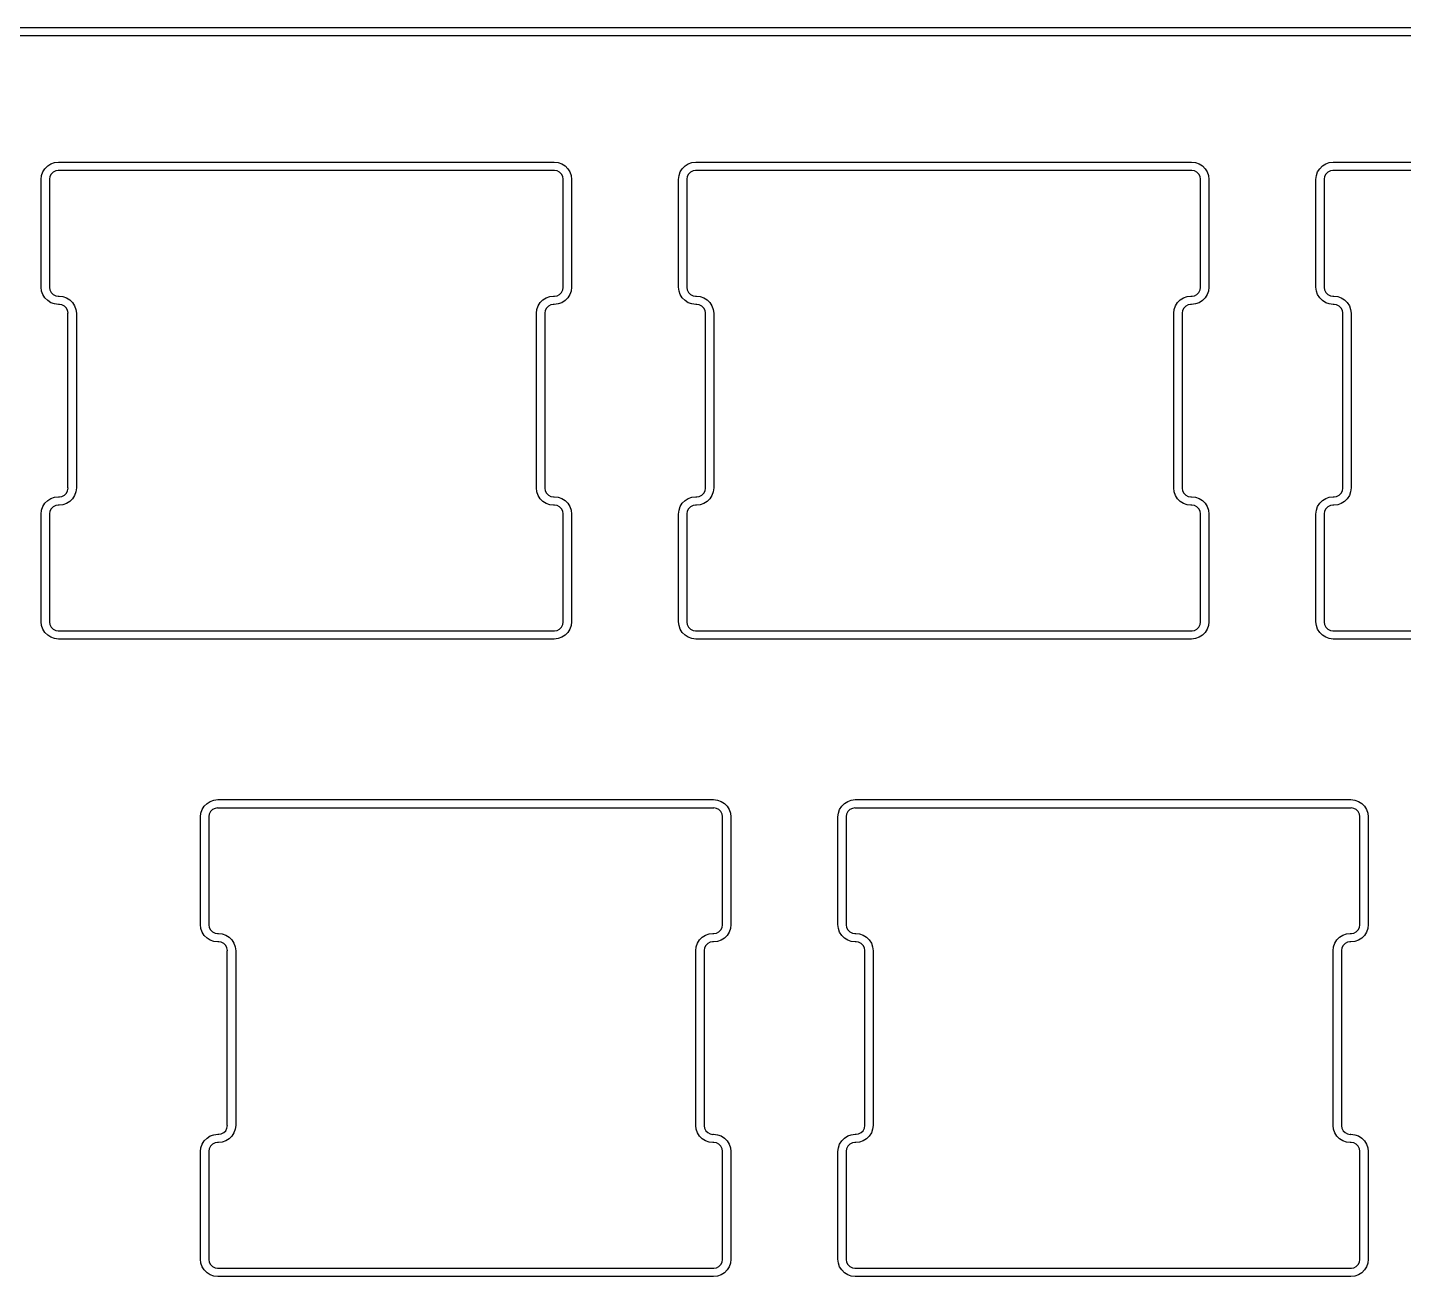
# Model space of a CAD drawing. Extents: x 1.19 to 10.6, y -5.73 to -2.38.
# Drawn here: x 2.193 to 3.812, y -3.952 to -2.482 of the extents above; entities that cross this region are included whole.
import ezdxf

# ---------------------------------------------------------------- set-up
doc = ezdxf.new("R2010")
doc.units = 0
doc.header["$MEASUREMENT"] = 0
doc.layers.add('BLACK', color=7, linetype='CONTINUOUS')

msp = doc.modelspace()

# ---------------------------------------------------------------- linework, layer by layer
at = {"layer": 'BLACK', "linetype": 'CONTINUOUS'}
for p, q in [((1.59252, -2.48209), (10.1988, -2.48209)), ((10.1988, -2.49193), (1.59252, -2.49193)), ((2.20917, -2.65632), (2.21067, -2.65203)), ((2.21067, -2.65203), (2.21308, -2.64819)), ((2.21308, -2.64819), (2.2163, -2.64497)), ((2.2163, -2.64497), (2.22014, -2.64256)), ((2.22039, -2.65462), (2.21889, -2.65756)), ((2.22014, -2.64256), (2.22443, -2.64106)), ((2.22273, -2.65228), (2.22039, -2.65462)), ((2.22567, -2.65078), (2.22273, -2.65228)), ((2.22443, -2.64106), (2.22894, -2.64055)), ((2.22851, -2.65033), (2.22567, -2.65078)), ((2.22894, -2.65039), (2.22851, -2.65033)), ((2.22894, -2.64055), (2.22894, -2.64055)), ((2.22894, -2.64055), (2.8124, -2.64055)), ((2.8124, -2.65039), (2.22894, -2.65039)), ((2.8124, -2.64055), (2.81691, -2.64106)), ((2.81271, -2.65031), (2.8124, -2.65039)), ((2.81567, -2.65078), (2.81271, -2.65031)), ((2.81861, -2.65228), (2.81567, -2.65078)), ((2.81691, -2.64106), (2.8212, -2.64256)), ((2.82095, -2.65462), (2.81861, -2.65228)), ((2.82245, -2.65756), (2.82095, -2.65462)), ((2.8212, -2.64256), (2.82504, -2.64497)), ((2.82504, -2.64497), (2.82825, -2.64819)), ((2.82825, -2.64819), (2.83067, -2.65203)), ((2.83067, -2.65203), (2.83217, -2.65632)), ((2.95917, -2.65632), (2.96067, -2.65203)), ((2.96067, -2.65203), (2.96308, -2.64819)), ((2.96308, -2.64819), (2.9663, -2.64497)), ((2.9663, -2.64497), (2.97014, -2.64256)), ((2.97039, -2.65462), (2.96889, -2.65756)), ((2.97014, -2.64256), (2.97443, -2.64106)), ((2.97273, -2.65228), (2.97039, -2.65462)), ((2.97567, -2.65078), (2.97273, -2.65228)), ((2.97443, -2.64106), (2.97894, -2.64055)), ((2.97851, -2.65033), (2.97567, -2.65078)), ((2.97894, -2.65039), (2.97851, -2.65033)), ((2.97894, -2.64055), (2.97894, -2.64055)), ((2.97894, -2.64055), (3.5624, -2.64055)), ((3.5624, -2.65039), (2.97894, -2.65039)), ((3.5624, -2.64055), (3.56691, -2.64106)), ((3.56271, -2.65031), (3.5624, -2.65039)), ((3.56567, -2.65078), (3.56271, -2.65031)), ((3.56861, -2.65228), (3.56567, -2.65078)), ((3.56691, -2.64106), (3.5712, -2.64256)), ((3.57095, -2.65462), (3.56861, -2.65228)), ((3.57245, -2.65756), (3.57095, -2.65462)), ((3.5712, -2.64256), (3.57504, -2.64497)), ((3.57504, -2.64497), (3.57825, -2.64819)), ((3.57825, -2.64819), (3.58067, -2.65203)), ((3.58067, -2.65203), (3.58217, -2.65632)), ((3.70917, -2.65632), (3.71067, -2.65203)), ((3.71067, -2.65203), (3.71308, -2.64819)), ((3.71308, -2.64819), (3.7163, -2.64497)), ((3.7163, -2.64497), (3.72014, -2.64256)), ((3.72039, -2.65462), (3.71889, -2.65756)), ((3.72014, -2.64256), (3.72443, -2.64106)), ((3.72273, -2.65228), (3.72039, -2.65462)), ((3.72567, -2.65078), (3.72273, -2.65228)), ((3.72443, -2.64106), (3.72894, -2.64055)), ((3.72851, -2.65033), (3.72567, -2.65078)), ((3.72894, -2.65039), (3.72851, -2.65033)), ((3.72894, -2.64055), (3.72894, -2.64055)), ((3.72894, -2.64055), (4.3124, -2.64055)), ((4.3124, -2.65039), (3.72894, -2.65039)), ((2.20866, -2.66083), (2.20917, -2.65632)), ((2.20866, -2.7876), (2.20866, -2.66083)), ((2.20866, -2.66083), (2.20866, -2.66083)), ((2.21889, -2.65756), (2.21842, -2.66052)), ((2.21842, -2.66052), (2.2185, -2.66083)), ((2.2185, -2.66083), (2.2185, -2.66083)), ((2.2185, -2.66083), (2.2185, -2.7876)), ((2.8229, -2.6604), (2.82245, -2.65756)), ((2.82283, -2.66083), (2.8229, -2.6604)), ((2.82283, -2.7876), (2.82283, -2.66083)), ((2.83217, -2.65632), (2.83268, -2.66083)), ((2.83268, -2.66083), (2.83268, -2.66083)), ((2.83268, -2.66083), (2.83268, -2.7876)), ((2.95866, -2.66083), (2.95917, -2.65632)), ((2.95866, -2.7876), (2.95866, -2.66083)), ((2.95866, -2.66083), (2.95866, -2.66083)), ((2.96889, -2.65756), (2.96842, -2.66052)), ((2.96842, -2.66052), (2.9685, -2.66083)), ((2.9685, -2.66083), (2.9685, -2.66083)), ((2.9685, -2.66083), (2.9685, -2.7876)), ((3.5729, -2.6604), (3.57245, -2.65756)), ((3.57283, -2.66083), (3.5729, -2.6604)), ((3.57283, -2.7876), (3.57283, -2.66083)), ((3.58217, -2.65632), (3.58268, -2.66083)), ((3.58268, -2.66083), (3.58268, -2.66083)), ((3.58268, -2.66083), (3.58268, -2.7876)), ((3.70866, -2.66083), (3.70917, -2.65632)), ((3.70866, -2.7876), (3.70866, -2.66083)), ((3.70866, -2.66083), (3.70866, -2.66083)), ((3.71889, -2.65756), (3.71842, -2.66052)), ((3.71842, -2.66052), (3.7185, -2.66083)), ((3.7185, -2.66083), (3.7185, -2.66083)), ((3.7185, -2.66083), (3.7185, -2.7876)), ((2.20917, -2.79211), (2.20866, -2.7876)), ((2.20866, -2.7876), (2.20866, -2.7876)), ((2.21067, -2.7964), (2.20917, -2.79211)), ((2.21308, -2.80024), (2.21067, -2.7964)), ((2.2163, -2.80345), (2.21308, -2.80024)), ((2.2185, -2.7876), (2.21844, -2.78803)), ((2.21844, -2.78803), (2.21889, -2.79086)), ((2.21889, -2.79086), (2.22039, -2.79381)), ((2.22039, -2.79381), (2.22273, -2.79614)), ((2.22273, -2.79614), (2.22567, -2.79764)), ((2.22567, -2.79764), (2.22863, -2.79811)), ((2.22863, -2.79811), (2.22894, -2.79803)), ((2.22894, -2.79803), (2.22972, -2.79803)), ((2.22972, -2.79803), (2.23424, -2.79854)), ((2.23424, -2.79854), (2.23852, -2.80004)), ((2.23852, -2.80004), (2.24237, -2.80246)), ((2.79897, -2.80246), (2.80282, -2.80004)), ((2.80282, -2.80004), (2.8071, -2.79854)), ((2.8071, -2.79854), (2.81161, -2.79803)), ((2.81161, -2.79803), (2.81161, -2.79803)), ((2.81161, -2.79803), (2.8124, -2.79803)), ((2.8124, -2.79803), (2.81283, -2.79809)), ((2.81283, -2.79809), (2.81567, -2.79764)), ((2.81567, -2.79764), (2.81861, -2.79614)), ((2.81861, -2.79614), (2.82095, -2.79381)), ((2.82095, -2.79381), (2.82245, -2.79086)), ((2.82245, -2.79086), (2.82292, -2.7879)), ((2.82292, -2.7879), (2.82283, -2.7876)), ((2.82825, -2.80024), (2.82504, -2.80345)), ((2.83067, -2.7964), (2.82825, -2.80024)), ((2.83217, -2.79211), (2.83067, -2.7964)), ((2.83268, -2.7876), (2.83217, -2.79211)), ((2.95917, -2.79211), (2.95866, -2.7876)), ((2.95866, -2.7876), (2.95866, -2.7876)), ((2.96067, -2.7964), (2.95917, -2.79211)), ((2.96308, -2.80024), (2.96067, -2.7964)), ((2.9663, -2.80345), (2.96308, -2.80024)), ((2.9685, -2.7876), (2.96844, -2.78803)), ((2.96844, -2.78803), (2.96889, -2.79086)), ((2.96889, -2.79086), (2.97039, -2.79381)), ((2.97039, -2.79381), (2.97273, -2.79614)), ((2.97273, -2.79614), (2.97567, -2.79764)), ((2.97567, -2.79764), (2.97863, -2.79811)), ((2.97863, -2.79811), (2.97894, -2.79803)), ((2.97894, -2.79803), (2.97972, -2.79803)), ((2.97972, -2.79803), (2.98424, -2.79854)), ((2.98424, -2.79854), (2.98852, -2.80004)), ((2.98852, -2.80004), (2.99237, -2.80246)), ((3.54897, -2.80246), (3.55282, -2.80004)), ((3.55282, -2.80004), (3.5571, -2.79854)), ((3.5571, -2.79854), (3.56161, -2.79803)), ((3.56161, -2.79803), (3.56161, -2.79803)), ((3.56161, -2.79803), (3.5624, -2.79803)), ((3.5624, -2.79803), (3.56283, -2.79809)), ((3.56283, -2.79809), (3.56567, -2.79764)), ((3.56567, -2.79764), (3.56861, -2.79614)), ((3.56861, -2.79614), (3.57095, -2.79381)), ((3.57095, -2.79381), (3.57245, -2.79086)), ((3.57245, -2.79086), (3.57292, -2.7879)), ((3.57292, -2.7879), (3.57283, -2.7876)), ((3.57825, -2.80024), (3.57504, -2.80345)), ((3.58067, -2.7964), (3.57825, -2.80024)), ((3.58217, -2.79211), (3.58067, -2.7964)), ((3.58268, -2.7876), (3.58217, -2.79211)), ((3.70917, -2.79211), (3.70866, -2.7876)), ((3.70866, -2.7876), (3.70866, -2.7876)), ((3.71067, -2.7964), (3.70917, -2.79211)), ((3.71308, -2.80024), (3.71067, -2.7964)), ((3.7163, -2.80345), (3.71308, -2.80024)), ((3.7185, -2.7876), (3.71844, -2.78803)), ((3.71844, -2.78803), (3.71889, -2.79086)), ((3.71889, -2.79086), (3.72039, -2.79381)), ((3.72039, -2.79381), (3.72273, -2.79614)), ((3.72273, -2.79614), (3.72567, -2.79764)), ((3.72567, -2.79764), (3.72863, -2.79811)), ((3.72863, -2.79811), (3.72894, -2.79803)), ((3.72894, -2.79803), (3.72972, -2.79803)), ((3.72972, -2.79803), (3.73424, -2.79854)), ((3.73424, -2.79854), (3.73852, -2.80004)), ((3.73852, -2.80004), (3.74237, -2.80246)), ((2.22014, -2.80587), (2.2163, -2.80345)), ((2.22443, -2.80737), (2.22014, -2.80587)), ((2.22894, -2.80787), (2.22443, -2.80737)), ((2.22972, -2.80787), (2.22894, -2.80787)), ((2.23003, -2.80779), (2.22972, -2.80787)), ((2.23299, -2.80826), (2.23003, -2.80779)), ((2.23593, -2.80976), (2.23299, -2.80826)), ((2.23827, -2.8121), (2.23593, -2.80976)), ((2.23977, -2.81504), (2.23827, -2.8121)), ((2.24022, -2.81788), (2.23977, -2.81504)), ((2.24237, -2.80246), (2.24558, -2.80567)), ((2.24558, -2.80567), (2.24799, -2.80951)), ((2.24799, -2.80951), (2.24949, -2.8138)), ((2.24949, -2.8138), (2.25, -2.81831)), ((2.79134, -2.81831), (2.79185, -2.8138)), ((2.79185, -2.8138), (2.79335, -2.80951)), ((2.79335, -2.80951), (2.79576, -2.80567)), ((2.79576, -2.80567), (2.79897, -2.80246)), ((2.80157, -2.81504), (2.8011, -2.818)), ((2.80307, -2.8121), (2.80157, -2.81504)), ((2.80541, -2.80976), (2.80307, -2.8121)), ((2.80835, -2.80826), (2.80541, -2.80976)), ((2.81119, -2.80781), (2.80835, -2.80826)), ((2.81161, -2.80787), (2.81119, -2.80781)), ((2.8124, -2.80787), (2.81161, -2.80787)), ((2.81691, -2.80737), (2.8124, -2.80787)), ((2.8124, -2.80787), (2.8124, -2.80787)), ((2.8212, -2.80587), (2.81691, -2.80737)), ((2.82504, -2.80345), (2.8212, -2.80587)), ((2.97014, -2.80587), (2.9663, -2.80345)), ((2.97443, -2.80737), (2.97014, -2.80587)), ((2.97894, -2.80787), (2.97443, -2.80737)), ((2.97972, -2.80787), (2.97894, -2.80787)), ((2.98003, -2.80779), (2.97972, -2.80787)), ((2.98299, -2.80826), (2.98003, -2.80779)), ((2.98593, -2.80976), (2.98299, -2.80826)), ((2.98827, -2.8121), (2.98593, -2.80976)), ((2.98977, -2.81504), (2.98827, -2.8121)), ((2.99022, -2.81788), (2.98977, -2.81504)), ((2.99237, -2.80246), (2.99558, -2.80567)), ((2.99558, -2.80567), (2.99799, -2.80951)), ((2.99799, -2.80951), (2.99949, -2.8138)), ((2.99949, -2.8138), (3, -2.81831)), ((3.54134, -2.81831), (3.54185, -2.8138)), ((3.54185, -2.8138), (3.54335, -2.80951)), ((3.54335, -2.80951), (3.54576, -2.80567)), ((3.54576, -2.80567), (3.54897, -2.80246)), ((3.55157, -2.81504), (3.5511, -2.818)), ((3.55307, -2.8121), (3.55157, -2.81504)), ((3.55541, -2.80976), (3.55307, -2.8121)), ((3.55835, -2.80826), (3.55541, -2.80976)), ((3.56119, -2.80781), (3.55835, -2.80826)), ((3.56161, -2.80787), (3.56119, -2.80781)), ((3.5624, -2.80787), (3.56161, -2.80787)), ((3.56691, -2.80737), (3.5624, -2.80787)), ((3.5624, -2.80787), (3.5624, -2.80787)), ((3.5712, -2.80587), (3.56691, -2.80737)), ((3.57504, -2.80345), (3.5712, -2.80587)), ((3.72014, -2.80587), (3.7163, -2.80345)), ((3.72443, -2.80737), (3.72014, -2.80587)), ((3.72894, -2.80787), (3.72443, -2.80737)), ((3.72972, -2.80787), (3.72894, -2.80787)), ((3.73003, -2.80779), (3.72972, -2.80787)), ((3.73299, -2.80826), (3.73003, -2.80779)), ((3.73593, -2.80976), (3.73299, -2.80826)), ((3.73827, -2.8121), (3.73593, -2.80976)), ((3.73977, -2.81504), (3.73827, -2.8121)), ((3.74022, -2.81788), (3.73977, -2.81504)), ((3.74237, -2.80246), (3.74558, -2.80567)), ((3.74558, -2.80567), (3.74799, -2.80951)), ((3.74799, -2.80951), (3.74949, -2.8138)), ((3.74949, -2.8138), (3.75, -2.81831)), ((2.24016, -2.81831), (2.24022, -2.81788)), ((2.24016, -3.02382), (2.24016, -2.81831)), ((2.25, -2.81831), (2.25, -2.81831)), ((2.25, -2.81831), (2.25, -3.02382)), ((2.79134, -3.02382), (2.79134, -2.81831)), ((2.79134, -2.81831), (2.79134, -2.81831)), ((2.8011, -2.818), (2.80118, -2.81831)), ((2.80118, -2.81831), (2.80118, -2.81831)), ((2.80118, -2.81831), (2.80118, -3.02382)), ((2.99016, -2.81831), (2.99022, -2.81788)), ((2.99016, -3.02382), (2.99016, -2.81831)), ((3, -2.81831), (3, -2.81831)), ((3, -2.81831), (3, -3.02382)), ((3.54134, -3.02382), (3.54134, -2.81831)), ((3.54134, -2.81831), (3.54134, -2.81831)), ((3.5511, -2.818), (3.55118, -2.81831)), ((3.55118, -2.81831), (3.55118, -2.81831)), ((3.55118, -2.81831), (3.55118, -3.02382)), ((3.74016, -2.81831), (3.74022, -2.81788)), ((3.74016, -3.02382), (3.74016, -2.81831)), ((3.75, -2.81831), (3.75, -2.81831)), ((3.75, -2.81831), (3.75, -3.02382)), ((2.23827, -3.03003), (2.23977, -3.02708)), ((2.23977, -3.02708), (2.24024, -3.02412)), ((2.24024, -3.02412), (2.24016, -3.02382)), ((2.25, -3.02382), (2.24949, -3.02833)), ((2.79185, -3.02833), (2.79134, -3.02382)), ((2.79134, -3.02382), (2.79134, -3.02382)), ((2.80118, -3.02382), (2.80112, -3.02425)), ((2.80112, -3.02425), (2.80157, -3.02708)), ((2.80157, -3.02708), (2.80307, -3.03003)), ((2.98827, -3.03003), (2.98977, -3.02708)), ((2.98977, -3.02708), (2.99024, -3.02412)), ((2.99024, -3.02412), (2.99016, -3.02382)), ((3, -3.02382), (2.99949, -3.02833)), ((3.54185, -3.02833), (3.54134, -3.02382)), ((3.54134, -3.02382), (3.54134, -3.02382)), ((3.55118, -3.02382), (3.55112, -3.02425)), ((3.55112, -3.02425), (3.55157, -3.02708)), ((3.55157, -3.02708), (3.55307, -3.03003)), ((3.73827, -3.03003), (3.73977, -3.02708)), ((3.73977, -3.02708), (3.74024, -3.02412)), ((3.74024, -3.02412), (3.74016, -3.02382)), ((3.75, -3.02382), (3.74949, -3.02833)), ((2.21067, -3.04573), (2.21308, -3.04189)), ((2.21308, -3.04189), (2.2163, -3.03868)), ((2.2163, -3.03868), (2.22014, -3.03626)), ((2.22014, -3.03626), (2.22443, -3.03476)), ((2.22443, -3.03476), (2.22894, -3.03425)), ((2.22894, -3.03425), (2.22894, -3.03425)), ((2.22894, -3.03425), (2.22972, -3.03425)), ((2.22972, -3.03425), (2.23015, -3.03431)), ((2.23424, -3.04359), (2.22972, -3.04409)), ((2.23015, -3.03431), (2.23299, -3.03387)), ((2.23299, -3.03387), (2.23593, -3.03236)), ((2.23852, -3.04209), (2.23424, -3.04359)), ((2.23593, -3.03236), (2.23827, -3.03003)), ((2.24237, -3.03967), (2.23852, -3.04209)), ((2.24558, -3.03646), (2.24237, -3.03967)), ((2.24799, -3.03262), (2.24558, -3.03646)), ((2.24949, -3.02833), (2.24799, -3.03262)), ((2.79335, -3.03262), (2.79185, -3.02833)), ((2.79576, -3.03646), (2.79335, -3.03262)), ((2.79897, -3.03967), (2.79576, -3.03646)), ((2.80282, -3.04209), (2.79897, -3.03967)), ((2.8071, -3.04359), (2.80282, -3.04209)), ((2.80307, -3.03003), (2.80541, -3.03236)), ((2.80541, -3.03236), (2.80835, -3.03387)), ((2.81161, -3.04409), (2.8071, -3.04359)), ((2.80835, -3.03387), (2.81131, -3.03433)), ((2.81131, -3.03433), (2.81161, -3.03425)), ((2.81161, -3.03425), (2.8124, -3.03425)), ((2.8124, -3.03425), (2.81691, -3.03476)), ((2.81691, -3.03476), (2.8212, -3.03626)), ((2.8212, -3.03626), (2.82504, -3.03868)), ((2.82504, -3.03868), (2.82825, -3.04189)), ((2.82825, -3.04189), (2.83067, -3.04573)), ((2.96067, -3.04573), (2.96308, -3.04189)), ((2.96308, -3.04189), (2.9663, -3.03868)), ((2.9663, -3.03868), (2.97014, -3.03626)), ((2.97014, -3.03626), (2.97443, -3.03476)), ((2.97443, -3.03476), (2.97894, -3.03425)), ((2.97894, -3.03425), (2.97894, -3.03425)), ((2.97894, -3.03425), (2.97972, -3.03425)), ((2.97972, -3.03425), (2.98015, -3.03431)), ((2.98424, -3.04359), (2.97972, -3.04409)), ((2.98015, -3.03431), (2.98299, -3.03387)), ((2.98299, -3.03387), (2.98593, -3.03236)), ((2.98852, -3.04209), (2.98424, -3.04359)), ((2.98593, -3.03236), (2.98827, -3.03003)), ((2.99237, -3.03967), (2.98852, -3.04209)), ((2.99558, -3.03646), (2.99237, -3.03967)), ((2.99799, -3.03262), (2.99558, -3.03646)), ((2.99949, -3.02833), (2.99799, -3.03262)), ((3.54335, -3.03262), (3.54185, -3.02833)), ((3.54576, -3.03646), (3.54335, -3.03262)), ((3.54897, -3.03967), (3.54576, -3.03646)), ((3.55282, -3.04209), (3.54897, -3.03967)), ((3.5571, -3.04359), (3.55282, -3.04209)), ((3.55307, -3.03003), (3.55541, -3.03236)), ((3.55541, -3.03236), (3.55835, -3.03387)), ((3.56161, -3.04409), (3.5571, -3.04359)), ((3.55835, -3.03387), (3.56131, -3.03433)), ((3.56131, -3.03433), (3.56161, -3.03425)), ((3.56161, -3.03425), (3.5624, -3.03425)), ((3.5624, -3.03425), (3.56691, -3.03476)), ((3.56691, -3.03476), (3.5712, -3.03626)), ((3.5712, -3.03626), (3.57504, -3.03868)), ((3.57504, -3.03868), (3.57825, -3.04189)), ((3.57825, -3.04189), (3.58067, -3.04573)), ((3.71067, -3.04573), (3.71308, -3.04189)), ((3.71308, -3.04189), (3.7163, -3.03868)), ((3.7163, -3.03868), (3.72014, -3.03626)), ((3.72014, -3.03626), (3.72443, -3.03476)), ((3.72443, -3.03476), (3.72894, -3.03425)), ((3.72894, -3.03425), (3.72894, -3.03425)), ((3.72894, -3.03425), (3.72972, -3.03425)), ((3.72972, -3.03425), (3.73015, -3.03431)), ((3.73424, -3.04359), (3.72972, -3.04409)), ((3.73015, -3.03431), (3.73299, -3.03387)), ((3.73299, -3.03387), (3.73593, -3.03236)), ((3.73852, -3.04209), (3.73424, -3.04359)), ((3.73593, -3.03236), (3.73827, -3.03003)), ((3.74237, -3.03967), (3.73852, -3.04209)), ((3.74558, -3.03646), (3.74237, -3.03967)), ((3.74799, -3.03262), (3.74558, -3.03646)), ((3.74949, -3.02833), (3.74799, -3.03262)), ((2.20866, -3.05453), (2.20917, -3.05002)), ((2.20866, -3.1813), (2.20866, -3.05453)), ((2.20866, -3.05453), (2.20866, -3.05453)), ((2.20917, -3.05002), (2.21067, -3.04573)), ((2.21889, -3.05126), (2.21842, -3.05422)), ((2.21842, -3.05422), (2.2185, -3.05453)), ((2.2185, -3.05453), (2.2185, -3.05453)), ((2.2185, -3.05453), (2.2185, -3.1813)), ((2.22039, -3.04832), (2.21889, -3.05126)), ((2.22273, -3.04598), (2.22039, -3.04832)), ((2.22567, -3.04448), (2.22273, -3.04598)), ((2.22851, -3.04403), (2.22567, -3.04448)), ((2.22894, -3.04409), (2.22851, -3.04403)), ((2.22972, -3.04409), (2.22894, -3.04409)), ((2.22972, -3.04409), (2.22972, -3.04409)), ((2.8124, -3.04409), (2.81161, -3.04409)), ((2.81271, -3.04401), (2.8124, -3.04409)), ((2.81567, -3.04448), (2.81271, -3.04401)), ((2.81861, -3.04598), (2.81567, -3.04448)), ((2.82095, -3.04832), (2.81861, -3.04598)), ((2.82245, -3.05126), (2.82095, -3.04832)), ((2.8229, -3.0541), (2.82245, -3.05126)), ((2.82283, -3.05453), (2.8229, -3.0541)), ((2.82283, -3.1813), (2.82283, -3.05453)), ((2.83067, -3.04573), (2.83217, -3.05002)), ((2.83217, -3.05002), (2.83268, -3.05453)), ((2.83268, -3.05453), (2.83268, -3.05453)), ((2.83268, -3.05453), (2.83268, -3.1813)), ((2.95866, -3.05453), (2.95917, -3.05002)), ((2.95866, -3.1813), (2.95866, -3.05453)), ((2.95866, -3.05453), (2.95866, -3.05453)), ((2.95917, -3.05002), (2.96067, -3.04573)), ((2.96889, -3.05126), (2.96842, -3.05422)), ((2.96842, -3.05422), (2.9685, -3.05453)), ((2.9685, -3.05453), (2.9685, -3.05453)), ((2.9685, -3.05453), (2.9685, -3.1813)), ((2.97039, -3.04832), (2.96889, -3.05126)), ((2.97273, -3.04598), (2.97039, -3.04832)), ((2.97567, -3.04448), (2.97273, -3.04598)), ((2.97851, -3.04403), (2.97567, -3.04448)), ((2.97894, -3.04409), (2.97851, -3.04403)), ((2.97972, -3.04409), (2.97894, -3.04409)), ((2.97972, -3.04409), (2.97972, -3.04409)), ((3.5624, -3.04409), (3.56161, -3.04409)), ((3.56271, -3.04401), (3.5624, -3.04409)), ((3.56567, -3.04448), (3.56271, -3.04401)), ((3.56861, -3.04598), (3.56567, -3.04448)), ((3.57095, -3.04832), (3.56861, -3.04598)), ((3.57245, -3.05126), (3.57095, -3.04832)), ((3.5729, -3.0541), (3.57245, -3.05126)), ((3.57283, -3.05453), (3.5729, -3.0541)), ((3.57283, -3.1813), (3.57283, -3.05453)), ((3.58067, -3.04573), (3.58217, -3.05002)), ((3.58217, -3.05002), (3.58268, -3.05453)), ((3.58268, -3.05453), (3.58268, -3.05453)), ((3.58268, -3.05453), (3.58268, -3.1813)), ((3.70866, -3.05453), (3.70917, -3.05002)), ((3.70866, -3.1813), (3.70866, -3.05453)), ((3.70866, -3.05453), (3.70866, -3.05453)), ((3.70917, -3.05002), (3.71067, -3.04573)), ((3.71889, -3.05126), (3.71842, -3.05422)), ((3.71842, -3.05422), (3.7185, -3.05453)), ((3.7185, -3.05453), (3.7185, -3.05453)), ((3.7185, -3.05453), (3.7185, -3.1813)), ((3.72039, -3.04832), (3.71889, -3.05126)), ((3.72273, -3.04598), (3.72039, -3.04832)), ((3.72567, -3.04448), (3.72273, -3.04598)), ((3.72851, -3.04403), (3.72567, -3.04448)), ((3.72894, -3.04409), (3.72851, -3.04403)), ((3.72972, -3.04409), (3.72894, -3.04409)), ((3.72972, -3.04409), (3.72972, -3.04409)), ((2.20917, -3.18581), (2.20866, -3.1813)), ((2.20866, -3.1813), (2.20866, -3.1813)), ((2.21067, -3.1901), (2.20917, -3.18581)), ((2.2185, -3.1813), (2.21844, -3.18173)), ((2.21844, -3.18173), (2.21889, -3.18456)), ((2.21889, -3.18456), (2.22039, -3.18751)), ((2.22039, -3.18751), (2.22273, -3.18985)), ((2.81861, -3.18984), (2.82095, -3.18751)), ((2.82095, -3.18751), (2.82245, -3.18456)), ((2.82245, -3.18456), (2.82292, -3.1816)), ((2.82292, -3.1816), (2.82283, -3.1813)), ((2.83217, -3.18581), (2.83067, -3.1901)), ((2.83268, -3.1813), (2.83217, -3.18581)), ((2.95917, -3.18581), (2.95866, -3.1813)), ((2.95866, -3.1813), (2.95866, -3.1813)), ((2.96067, -3.1901), (2.95917, -3.18581)), ((2.9685, -3.1813), (2.96844, -3.18173)), ((2.96844, -3.18173), (2.96889, -3.18456)), ((2.96889, -3.18456), (2.97039, -3.18751)), ((2.97039, -3.18751), (2.97273, -3.18985)), ((3.56861, -3.18984), (3.57095, -3.18751)), ((3.57095, -3.18751), (3.57245, -3.18456)), ((3.57245, -3.18456), (3.57292, -3.1816)), ((3.57292, -3.1816), (3.57283, -3.1813)), ((3.58217, -3.18581), (3.58067, -3.1901)), ((3.58268, -3.1813), (3.58217, -3.18581)), ((3.70917, -3.18581), (3.70866, -3.1813)), ((3.70866, -3.1813), (3.70866, -3.1813)), ((3.71067, -3.1901), (3.70917, -3.18581)), ((3.7185, -3.1813), (3.71844, -3.18173)), ((3.71844, -3.18173), (3.71889, -3.18456)), ((3.71889, -3.18456), (3.72039, -3.18751)), ((3.72039, -3.18751), (3.72273, -3.18985)), ((2.21308, -3.19394), (2.21067, -3.1901)), ((2.2163, -3.19715), (2.21308, -3.19394)), ((2.22014, -3.19957), (2.2163, -3.19715)), ((2.22443, -3.20107), (2.22014, -3.19957)), ((2.22273, -3.18985), (2.22567, -3.19135)), ((2.22894, -3.20157), (2.22443, -3.20107)), ((2.22567, -3.19135), (2.22863, -3.19181)), ((2.22863, -3.19181), (2.22894, -3.19173)), ((2.22894, -3.19173), (2.8124, -3.19173)), ((2.8124, -3.20157), (2.22894, -3.20157)), ((2.8124, -3.19173), (2.81283, -3.19179)), ((2.81691, -3.20107), (2.8124, -3.20157)), ((2.8124, -3.20157), (2.8124, -3.20157)), ((2.81283, -3.19179), (2.81567, -3.19135)), ((2.81567, -3.19135), (2.81861, -3.18984)), ((2.8212, -3.19957), (2.81691, -3.20107)), ((2.82504, -3.19715), (2.8212, -3.19957)), ((2.82825, -3.19394), (2.82504, -3.19715)), ((2.83067, -3.1901), (2.82825, -3.19394)), ((2.96308, -3.19394), (2.96067, -3.1901)), ((2.9663, -3.19715), (2.96308, -3.19394)), ((2.97014, -3.19957), (2.9663, -3.19715)), ((2.97443, -3.20107), (2.97014, -3.19957)), ((2.97273, -3.18985), (2.97567, -3.19135)), ((2.97894, -3.20157), (2.97443, -3.20107)), ((2.97567, -3.19135), (2.97863, -3.19181)), ((2.97863, -3.19181), (2.97894, -3.19173)), ((2.97894, -3.19173), (3.5624, -3.19173)), ((3.5624, -3.20157), (2.97894, -3.20157)), ((3.5624, -3.19173), (3.56283, -3.19179)), ((3.56691, -3.20107), (3.5624, -3.20157)), ((3.5624, -3.20157), (3.5624, -3.20157)), ((3.56283, -3.19179), (3.56567, -3.19135)), ((3.56567, -3.19135), (3.56861, -3.18984)), ((3.5712, -3.19957), (3.56691, -3.20107)), ((3.57504, -3.19715), (3.5712, -3.19957)), ((3.57825, -3.19394), (3.57504, -3.19715)), ((3.58067, -3.1901), (3.57825, -3.19394)), ((3.71308, -3.19394), (3.71067, -3.1901)), ((3.7163, -3.19715), (3.71308, -3.19394)), ((3.72014, -3.19957), (3.7163, -3.19715)), ((3.72443, -3.20107), (3.72014, -3.19957)), ((3.72273, -3.18985), (3.72567, -3.19135)), ((3.72894, -3.20157), (3.72443, -3.20107)), ((3.72567, -3.19135), (3.72863, -3.19181)), ((3.72863, -3.19181), (3.72894, -3.19173)), ((3.72894, -3.19173), (4.3124, -3.19173)), ((4.3124, -3.20157), (3.72894, -3.20157)), ((2.39817, -3.40203), (2.40058, -3.39819)), ((2.40058, -3.39819), (2.4038, -3.39497)), ((2.4038, -3.39497), (2.40764, -3.39256)), ((2.40764, -3.39256), (2.41193, -3.39106)), ((2.41193, -3.39106), (2.41644, -3.39055)), ((2.41644, -3.39055), (2.41644, -3.39055)), ((2.41644, -3.39055), (2.9999, -3.39055)), ((2.9999, -3.39055), (3.00441, -3.39106)), ((3.00441, -3.39106), (3.0087, -3.39256)), ((3.0087, -3.39256), (3.01254, -3.39497)), ((3.01254, -3.39497), (3.01575, -3.39819)), ((3.01575, -3.39819), (3.01817, -3.40203)), ((3.14817, -3.40203), (3.15058, -3.39819)), ((3.15058, -3.39819), (3.1538, -3.39497)), ((3.1538, -3.39497), (3.15764, -3.39256)), ((3.15764, -3.39256), (3.16193, -3.39106)), ((3.16193, -3.39106), (3.16644, -3.39055)), ((3.16644, -3.39055), (3.16644, -3.39055)), ((3.16644, -3.39055), (3.7499, -3.39055)), ((3.7499, -3.39055), (3.75441, -3.39106)), ((3.75441, -3.39106), (3.7587, -3.39256)), ((3.7587, -3.39256), (3.76254, -3.39497)), ((3.76254, -3.39497), (3.76575, -3.39819)), ((3.76575, -3.39819), (3.76817, -3.40203)), ((2.39616, -3.41083), (2.39667, -3.40632)), ((2.39616, -3.5376), (2.39616, -3.41083)), ((2.39616, -3.41083), (2.39616, -3.41083)), ((2.39667, -3.40632), (2.39817, -3.40203)), ((2.40639, -3.40756), (2.40592, -3.41052)), ((2.40592, -3.41052), (2.406, -3.41083)), ((2.406, -3.41083), (2.406, -3.41083)), ((2.406, -3.41083), (2.406, -3.5376)), ((2.40789, -3.40462), (2.40639, -3.40756)), ((2.41023, -3.40228), (2.40789, -3.40462)), ((2.41317, -3.40078), (2.41023, -3.40228)), ((2.41601, -3.40033), (2.41317, -3.40078)), ((2.41644, -3.40039), (2.41601, -3.40033)), ((2.9999, -3.40039), (2.41644, -3.40039)), ((3.00021, -3.40031), (2.9999, -3.40039)), ((3.00317, -3.40078), (3.00021, -3.40031)), ((3.00611, -3.40228), (3.00317, -3.40078)), ((3.00845, -3.40462), (3.00611, -3.40228)), ((3.00995, -3.40756), (3.00845, -3.40462)), ((3.0104, -3.4104), (3.00995, -3.40756)), ((3.01033, -3.41083), (3.0104, -3.4104)), ((3.01033, -3.5376), (3.01033, -3.41083)), ((3.01817, -3.40203), (3.01967, -3.40632)), ((3.01967, -3.40632), (3.02018, -3.41083)), ((3.02018, -3.41083), (3.02018, -3.41083)), ((3.02018, -3.41083), (3.02018, -3.5376)), ((3.14616, -3.41083), (3.14667, -3.40632)), ((3.14616, -3.5376), (3.14616, -3.41083)), ((3.14616, -3.41083), (3.14616, -3.41083)), ((3.14667, -3.40632), (3.14817, -3.40203)), ((3.15639, -3.40756), (3.15592, -3.41052)), ((3.15592, -3.41052), (3.156, -3.41083)), ((3.156, -3.41083), (3.156, -3.41083)), ((3.156, -3.41083), (3.156, -3.5376)), ((3.15789, -3.40462), (3.15639, -3.40756)), ((3.16023, -3.40228), (3.15789, -3.40462)), ((3.16317, -3.40078), (3.16023, -3.40228)), ((3.16601, -3.40033), (3.16317, -3.40078)), ((3.16644, -3.40039), (3.16601, -3.40033)), ((3.7499, -3.40039), (3.16644, -3.40039)), ((3.75021, -3.40031), (3.7499, -3.40039)), ((3.75317, -3.40078), (3.75021, -3.40031)), ((3.75611, -3.40228), (3.75317, -3.40078)), ((3.75845, -3.40462), (3.75611, -3.40228)), ((3.75995, -3.40756), (3.75845, -3.40462)), ((3.7604, -3.4104), (3.75995, -3.40756)), ((3.76033, -3.41083), (3.7604, -3.4104)), ((3.76033, -3.5376), (3.76033, -3.41083)), ((3.76817, -3.40203), (3.76967, -3.40632)), ((3.76967, -3.40632), (3.77018, -3.41083)), ((3.77018, -3.41083), (3.77018, -3.41083)), ((3.77018, -3.41083), (3.77018, -3.5376)), ((2.39667, -3.54211), (2.39616, -3.5376)), ((2.39616, -3.5376), (2.39616, -3.5376)), ((2.39817, -3.5464), (2.39667, -3.54211)), ((2.406, -3.5376), (2.40594, -3.53803)), ((2.40594, -3.53803), (2.40639, -3.54086)), ((2.40639, -3.54086), (2.40789, -3.54381)), ((2.40789, -3.54381), (2.41023, -3.54614)), ((3.00611, -3.54614), (3.00845, -3.54381)), ((3.00845, -3.54381), (3.00995, -3.54086)), ((3.00995, -3.54086), (3.01042, -3.5379)), ((3.01042, -3.5379), (3.01033, -3.5376)), ((3.01967, -3.54211), (3.01817, -3.5464)), ((3.02018, -3.5376), (3.01967, -3.54211)), ((3.14667, -3.54211), (3.14616, -3.5376)), ((3.14616, -3.5376), (3.14616, -3.5376)), ((3.14817, -3.5464), (3.14667, -3.54211)), ((3.156, -3.5376), (3.15594, -3.53803)), ((3.15594, -3.53803), (3.15639, -3.54086)), ((3.15639, -3.54086), (3.15789, -3.54381)), ((3.15789, -3.54381), (3.16023, -3.54614)), ((3.75611, -3.54614), (3.75845, -3.54381)), ((3.75845, -3.54381), (3.75995, -3.54086)), ((3.75995, -3.54086), (3.76042, -3.5379)), ((3.76042, -3.5379), (3.76033, -3.5376)), ((3.76967, -3.54211), (3.76817, -3.5464)), ((3.77018, -3.5376), (3.76967, -3.54211)), ((2.40058, -3.55024), (2.39817, -3.5464)), ((2.4038, -3.55345), (2.40058, -3.55024)), ((2.40764, -3.55587), (2.4038, -3.55345)), ((2.41193, -3.55737), (2.40764, -3.55587)), ((2.41023, -3.54614), (2.41317, -3.54764)), ((2.41644, -3.55787), (2.41193, -3.55737)), ((2.41317, -3.54764), (2.41613, -3.54811)), ((2.41613, -3.54811), (2.41644, -3.54803)), ((2.41644, -3.54803), (2.41722, -3.54803)), ((2.41722, -3.55787), (2.41644, -3.55787)), ((2.41722, -3.54803), (2.42174, -3.54854)), ((2.41753, -3.55779), (2.41722, -3.55787)), ((2.42049, -3.55826), (2.41753, -3.55779)), ((2.42343, -3.55976), (2.42049, -3.55826)), ((2.42174, -3.54854), (2.42602, -3.55004)), ((2.42577, -3.5621), (2.42343, -3.55976)), ((2.42727, -3.56504), (2.42577, -3.5621)), ((2.42602, -3.55004), (2.42987, -3.55246)), ((2.42987, -3.55246), (2.43308, -3.55567)), ((2.43308, -3.55567), (2.43549, -3.55951)), ((2.43549, -3.55951), (2.43699, -3.5638)), ((2.97935, -3.5638), (2.98085, -3.55951)), ((2.98085, -3.55951), (2.98326, -3.55567)), ((2.98326, -3.55567), (2.98647, -3.55246)), ((2.98647, -3.55246), (2.99032, -3.55004)), ((2.99057, -3.5621), (2.98907, -3.56504)), ((2.99032, -3.55004), (2.9946, -3.54854)), ((2.99291, -3.55976), (2.99057, -3.5621)), ((2.99585, -3.55826), (2.99291, -3.55976)), ((2.9946, -3.54854), (2.99911, -3.54803)), ((2.99869, -3.55781), (2.99585, -3.55826)), ((2.99911, -3.55787), (2.99869, -3.55781)), ((2.99911, -3.54803), (2.99911, -3.54803)), ((2.99911, -3.54803), (2.9999, -3.54803)), ((2.9999, -3.55787), (2.99911, -3.55787)), ((2.9999, -3.54803), (3.00033, -3.54809)), ((3.00441, -3.55737), (2.9999, -3.55787)), ((2.9999, -3.55787), (2.9999, -3.55787)), ((3.00033, -3.54809), (3.00317, -3.54764)), ((3.00317, -3.54764), (3.00611, -3.54614)), ((3.0087, -3.55587), (3.00441, -3.55737)), ((3.01254, -3.55345), (3.0087, -3.55587)), ((3.01575, -3.55024), (3.01254, -3.55345)), ((3.01817, -3.5464), (3.01575, -3.55024)), ((3.15058, -3.55024), (3.14817, -3.5464)), ((3.1538, -3.55345), (3.15058, -3.55024)), ((3.15764, -3.55587), (3.1538, -3.55345)), ((3.16193, -3.55737), (3.15764, -3.55587)), ((3.16023, -3.54614), (3.16317, -3.54764)), ((3.16644, -3.55787), (3.16193, -3.55737)), ((3.16317, -3.54764), (3.16613, -3.54811)), ((3.16613, -3.54811), (3.16644, -3.54803)), ((3.16644, -3.54803), (3.16722, -3.54803)), ((3.16722, -3.55787), (3.16644, -3.55787)), ((3.16722, -3.54803), (3.17174, -3.54854)), ((3.16753, -3.55779), (3.16722, -3.55787)), ((3.17049, -3.55826), (3.16753, -3.55779)), ((3.17343, -3.55976), (3.17049, -3.55826)), ((3.17174, -3.54854), (3.17602, -3.55004)), ((3.17577, -3.5621), (3.17343, -3.55976)), ((3.17727, -3.56504), (3.17577, -3.5621)), ((3.17602, -3.55004), (3.17987, -3.55246)), ((3.17987, -3.55246), (3.18308, -3.55567)), ((3.18308, -3.55567), (3.18549, -3.55951)), ((3.18549, -3.55951), (3.18699, -3.5638)), ((3.72935, -3.5638), (3.73085, -3.55951)), ((3.73085, -3.55951), (3.73326, -3.55567)), ((3.73326, -3.55567), (3.73647, -3.55246)), ((3.73647, -3.55246), (3.74032, -3.55004)), ((3.74057, -3.5621), (3.73907, -3.56504)), ((3.74032, -3.55004), (3.7446, -3.54854)), ((3.74291, -3.55976), (3.74057, -3.5621)), ((3.74585, -3.55826), (3.74291, -3.55976)), ((3.7446, -3.54854), (3.74911, -3.54803)), ((3.74869, -3.55781), (3.74585, -3.55826)), ((3.74911, -3.55787), (3.74869, -3.55781)), ((3.74911, -3.54803), (3.74911, -3.54803)), ((3.74911, -3.54803), (3.7499, -3.54803)), ((3.7499, -3.55787), (3.74911, -3.55787)), ((3.7499, -3.54803), (3.75033, -3.54809)), ((3.75441, -3.55737), (3.7499, -3.55787)), ((3.7499, -3.55787), (3.7499, -3.55787)), ((3.75033, -3.54809), (3.75317, -3.54764)), ((3.75317, -3.54764), (3.75611, -3.54614)), ((3.7587, -3.55587), (3.75441, -3.55737)), ((3.76254, -3.55345), (3.7587, -3.55587)), ((3.76575, -3.55024), (3.76254, -3.55345)), ((3.76817, -3.5464), (3.76575, -3.55024)), ((2.42772, -3.56788), (2.42727, -3.56504)), ((2.42766, -3.56831), (2.42772, -3.56788)), ((2.42766, -3.77382), (2.42766, -3.56831)), ((2.43699, -3.5638), (2.4375, -3.56831)), ((2.4375, -3.56831), (2.4375, -3.56831)), ((2.4375, -3.56831), (2.4375, -3.77382)), ((2.97884, -3.56831), (2.97935, -3.5638)), ((2.97884, -3.77382), (2.97884, -3.56831)), ((2.97884, -3.56831), (2.97884, -3.56831)), ((2.98907, -3.56504), (2.9886, -3.568)), ((2.9886, -3.568), (2.98868, -3.56831)), ((2.98868, -3.56831), (2.98868, -3.56831)), ((2.98868, -3.56831), (2.98868, -3.77382)), ((3.17772, -3.56788), (3.17727, -3.56504)), ((3.17766, -3.56831), (3.17772, -3.56788)), ((3.17766, -3.77382), (3.17766, -3.56831)), ((3.18699, -3.5638), (3.1875, -3.56831)), ((3.1875, -3.56831), (3.1875, -3.56831)), ((3.1875, -3.56831), (3.1875, -3.77382)), ((3.72884, -3.56831), (3.72935, -3.5638)), ((3.72884, -3.77382), (3.72884, -3.56831)), ((3.72884, -3.56831), (3.72884, -3.56831)), ((3.73907, -3.56504), (3.7386, -3.568)), ((3.7386, -3.568), (3.73868, -3.56831)), ((3.73868, -3.56831), (3.73868, -3.56831)), ((3.73868, -3.56831), (3.73868, -3.77382)), ((2.40058, -3.79189), (2.4038, -3.78868)), ((2.4038, -3.78868), (2.40764, -3.78626)), ((2.40764, -3.78626), (2.41193, -3.78476)), ((2.41193, -3.78476), (2.41644, -3.78425)), ((2.41644, -3.78425), (2.41644, -3.78425)), ((2.41644, -3.78425), (2.41722, -3.78425)), ((2.41722, -3.78425), (2.41765, -3.78431)), ((2.41765, -3.78431), (2.42049, -3.78387)), ((2.42049, -3.78387), (2.42343, -3.78236)), ((2.42343, -3.78236), (2.42577, -3.78003)), ((2.42577, -3.78003), (2.42727, -3.77708)), ((2.42727, -3.77708), (2.42774, -3.77412)), ((2.42774, -3.77412), (2.42766, -3.77382)), ((2.43308, -3.78646), (2.42987, -3.78967)), ((2.43549, -3.78262), (2.43308, -3.78646)), ((2.43699, -3.77833), (2.43549, -3.78262)), ((2.4375, -3.77382), (2.43699, -3.77833)), ((2.97935, -3.77833), (2.97884, -3.77382)), ((2.97884, -3.77382), (2.97884, -3.77382)), ((2.98085, -3.78262), (2.97935, -3.77833)), ((2.98326, -3.78646), (2.98085, -3.78262)), ((2.98647, -3.78967), (2.98326, -3.78646)), ((2.98868, -3.77382), (2.98862, -3.77425)), ((2.98862, -3.77425), (2.98907, -3.77708)), ((2.98907, -3.77708), (2.99057, -3.78003)), ((2.99057, -3.78003), (2.99291, -3.78236)), ((2.99291, -3.78236), (2.99585, -3.78387)), ((2.99585, -3.78387), (2.99881, -3.78433)), ((2.99881, -3.78433), (2.99911, -3.78425)), ((2.99911, -3.78425), (2.9999, -3.78425)), ((2.9999, -3.78425), (3.00441, -3.78476)), ((3.00441, -3.78476), (3.0087, -3.78626)), ((3.0087, -3.78626), (3.01254, -3.78868)), ((3.01254, -3.78868), (3.01575, -3.79189)), ((3.15058, -3.79189), (3.1538, -3.78868)), ((3.1538, -3.78868), (3.15764, -3.78626)), ((3.15764, -3.78626), (3.16193, -3.78476)), ((3.16193, -3.78476), (3.16644, -3.78425)), ((3.16644, -3.78425), (3.16644, -3.78425)), ((3.16644, -3.78425), (3.16722, -3.78425)), ((3.16722, -3.78425), (3.16765, -3.78431)), ((3.16765, -3.78431), (3.17049, -3.78387)), ((3.17049, -3.78387), (3.17343, -3.78236)), ((3.17343, -3.78236), (3.17577, -3.78003)), ((3.17577, -3.78003), (3.17727, -3.77708)), ((3.17727, -3.77708), (3.17774, -3.77412)), ((3.17774, -3.77412), (3.17766, -3.77382)), ((3.18308, -3.78646), (3.17987, -3.78967)), ((3.18549, -3.78262), (3.18308, -3.78646)), ((3.18699, -3.77833), (3.18549, -3.78262)), ((3.1875, -3.77382), (3.18699, -3.77833)), ((3.72935, -3.77833), (3.72884, -3.77382)), ((3.72884, -3.77382), (3.72884, -3.77382)), ((3.73085, -3.78262), (3.72935, -3.77833)), ((3.73326, -3.78646), (3.73085, -3.78262)), ((3.73647, -3.78967), (3.73326, -3.78646)), ((3.73868, -3.77382), (3.73862, -3.77425)), ((3.73862, -3.77425), (3.73907, -3.77708)), ((3.73907, -3.77708), (3.74057, -3.78003)), ((3.74057, -3.78003), (3.74291, -3.78236)), ((3.74291, -3.78236), (3.74585, -3.78387)), ((3.74585, -3.78387), (3.74881, -3.78433)), ((3.74881, -3.78433), (3.74911, -3.78425)), ((3.74911, -3.78425), (3.7499, -3.78425)), ((3.7499, -3.78425), (3.75441, -3.78476)), ((3.75441, -3.78476), (3.7587, -3.78626)), ((3.7587, -3.78626), (3.76254, -3.78868)), ((3.76254, -3.78868), (3.76575, -3.79189)), ((2.39616, -3.80453), (2.39667, -3.80002)), ((2.39616, -3.9313), (2.39616, -3.80453)), ((2.39616, -3.80453), (2.39616, -3.80453)), ((2.39667, -3.80002), (2.39817, -3.79573)), ((2.39817, -3.79573), (2.40058, -3.79189)), ((2.40639, -3.80126), (2.40592, -3.80422)), ((2.40592, -3.80422), (2.406, -3.80453)), ((2.406, -3.80453), (2.406, -3.80453)), ((2.406, -3.80453), (2.406, -3.9313)), ((2.40789, -3.79832), (2.40639, -3.80126)), ((2.41023, -3.79598), (2.40789, -3.79832)), ((2.41317, -3.79448), (2.41023, -3.79598)), ((2.41601, -3.79403), (2.41317, -3.79448)), ((2.41644, -3.79409), (2.41601, -3.79403)), ((2.41722, -3.79409), (2.41644, -3.79409)), ((2.42174, -3.79359), (2.41722, -3.79409)), ((2.41722, -3.79409), (2.41722, -3.79409)), ((2.42602, -3.79209), (2.42174, -3.79359)), ((2.42987, -3.78967), (2.42602, -3.79209)), ((2.99032, -3.79209), (2.98647, -3.78967)), ((2.9946, -3.79359), (2.99032, -3.79209)), ((2.99911, -3.79409), (2.9946, -3.79359)), ((2.9999, -3.79409), (2.99911, -3.79409)), ((3.00021, -3.79401), (2.9999, -3.79409)), ((3.00317, -3.79448), (3.00021, -3.79401)), ((3.00611, -3.79598), (3.00317, -3.79448)), ((3.00845, -3.79832), (3.00611, -3.79598)), ((3.00995, -3.80126), (3.00845, -3.79832)), ((3.0104, -3.8041), (3.00995, -3.80126)), ((3.01033, -3.80453), (3.0104, -3.8041)), ((3.01033, -3.9313), (3.01033, -3.80453)), ((3.01575, -3.79189), (3.01817, -3.79573)), ((3.01817, -3.79573), (3.01967, -3.80002)), ((3.01967, -3.80002), (3.02018, -3.80453)), ((3.02018, -3.80453), (3.02018, -3.80453)), ((3.02018, -3.80453), (3.02018, -3.9313)), ((3.14616, -3.80453), (3.14667, -3.80002)), ((3.14616, -3.9313), (3.14616, -3.80453)), ((3.14616, -3.80453), (3.14616, -3.80453)), ((3.14667, -3.80002), (3.14817, -3.79573)), ((3.14817, -3.79573), (3.15058, -3.79189)), ((3.15639, -3.80126), (3.15592, -3.80422)), ((3.15592, -3.80422), (3.156, -3.80453)), ((3.156, -3.80453), (3.156, -3.80453)), ((3.156, -3.80453), (3.156, -3.9313)), ((3.15789, -3.79832), (3.15639, -3.80126)), ((3.16023, -3.79598), (3.15789, -3.79832)), ((3.16317, -3.79448), (3.16023, -3.79598)), ((3.16601, -3.79403), (3.16317, -3.79448)), ((3.16644, -3.79409), (3.16601, -3.79403)), ((3.16722, -3.79409), (3.16644, -3.79409)), ((3.17174, -3.79359), (3.16722, -3.79409)), ((3.16722, -3.79409), (3.16722, -3.79409)), ((3.17602, -3.79209), (3.17174, -3.79359)), ((3.17987, -3.78967), (3.17602, -3.79209)), ((3.74032, -3.79209), (3.73647, -3.78967)), ((3.7446, -3.79359), (3.74032, -3.79209)), ((3.74911, -3.79409), (3.7446, -3.79359)), ((3.7499, -3.79409), (3.74911, -3.79409)), ((3.75021, -3.79401), (3.7499, -3.79409)), ((3.75317, -3.79448), (3.75021, -3.79401)), ((3.75611, -3.79598), (3.75317, -3.79448)), ((3.75845, -3.79832), (3.75611, -3.79598)), ((3.75995, -3.80126), (3.75845, -3.79832)), ((3.7604, -3.8041), (3.75995, -3.80126)), ((3.76033, -3.80453), (3.7604, -3.8041)), ((3.76033, -3.9313), (3.76033, -3.80453)), ((3.76575, -3.79189), (3.76817, -3.79573)), ((3.76817, -3.79573), (3.76967, -3.80002)), ((3.76967, -3.80002), (3.77018, -3.80453)), ((3.77018, -3.80453), (3.77018, -3.80453)), ((3.77018, -3.80453), (3.77018, -3.9313)), ((2.39667, -3.93581), (2.39616, -3.9313)), ((2.39616, -3.9313), (2.39616, -3.9313)), ((2.406, -3.9313), (2.40594, -3.93173)), ((2.40594, -3.93173), (2.40639, -3.93456)), ((3.00995, -3.93456), (3.01042, -3.9316)), ((3.01042, -3.9316), (3.01033, -3.9313)), ((3.02018, -3.9313), (3.01967, -3.93581)), ((3.14667, -3.93581), (3.14616, -3.9313)), ((3.14616, -3.9313), (3.14616, -3.9313)), ((3.156, -3.9313), (3.15594, -3.93173)), ((3.15594, -3.93173), (3.15639, -3.93456)), ((3.75995, -3.93456), (3.76042, -3.9316)), ((3.76042, -3.9316), (3.76033, -3.9313)), ((3.77018, -3.9313), (3.76967, -3.93581)), ((2.39817, -3.9401), (2.39667, -3.93581)), ((2.40058, -3.94394), (2.39817, -3.9401)), ((2.4038, -3.94715), (2.40058, -3.94394)), ((2.40764, -3.94957), (2.4038, -3.94715)), ((2.40639, -3.93456), (2.40789, -3.93751)), ((2.41193, -3.95107), (2.40764, -3.94957)), ((2.40789, -3.93751), (2.41023, -3.93985)), ((2.41023, -3.93985), (2.41317, -3.94135)), ((2.41317, -3.94135), (2.41613, -3.94181)), ((2.41613, -3.94181), (2.41644, -3.94173)), ((2.41644, -3.94173), (2.9999, -3.94173)), ((2.9999, -3.94173), (3.00033, -3.94179)), ((3.00033, -3.94179), (3.00317, -3.94135)), ((3.00317, -3.94135), (3.00611, -3.93984)), ((3.0087, -3.94957), (3.00441, -3.95107)), ((3.00611, -3.93984), (3.00845, -3.93751)), ((3.00845, -3.93751), (3.00995, -3.93456)), ((3.01254, -3.94715), (3.0087, -3.94957)), ((3.01575, -3.94394), (3.01254, -3.94715)), ((3.01817, -3.9401), (3.01575, -3.94394)), ((3.01967, -3.93581), (3.01817, -3.9401)), ((3.14817, -3.9401), (3.14667, -3.93581)), ((3.15058, -3.94394), (3.14817, -3.9401)), ((3.1538, -3.94715), (3.15058, -3.94394)), ((3.15764, -3.94957), (3.1538, -3.94715)), ((3.15639, -3.93456), (3.15789, -3.93751)), ((3.16193, -3.95107), (3.15764, -3.94957)), ((3.15789, -3.93751), (3.16023, -3.93985)), ((3.16023, -3.93985), (3.16317, -3.94135)), ((3.16317, -3.94135), (3.16613, -3.94181)), ((3.16613, -3.94181), (3.16644, -3.94173)), ((3.16644, -3.94173), (3.7499, -3.94173)), ((3.7499, -3.94173), (3.75033, -3.94179)), ((3.75033, -3.94179), (3.75317, -3.94135)), ((3.75317, -3.94135), (3.75611, -3.93984)), ((3.7587, -3.94957), (3.75441, -3.95107)), ((3.75611, -3.93984), (3.75845, -3.93751)), ((3.75845, -3.93751), (3.75995, -3.93456)), ((3.76254, -3.94715), (3.7587, -3.94957)), ((3.76575, -3.94394), (3.76254, -3.94715)), ((3.76817, -3.9401), (3.76575, -3.94394)), ((3.76967, -3.93581), (3.76817, -3.9401)), ((2.41644, -3.95157), (2.41193, -3.95107)), ((2.9999, -3.95157), (2.41644, -3.95157)), ((3.00441, -3.95107), (2.9999, -3.95157)), ((2.9999, -3.95157), (2.9999, -3.95157)), ((3.16644, -3.95157), (3.16193, -3.95107)), ((3.7499, -3.95157), (3.16644, -3.95157)), ((3.75441, -3.95107), (3.7499, -3.95157)), ((3.7499, -3.95157), (3.7499, -3.95157))]:
    msp.add_line(p, q, dxfattribs=at)

doc.saveas('drawing.dxf')
